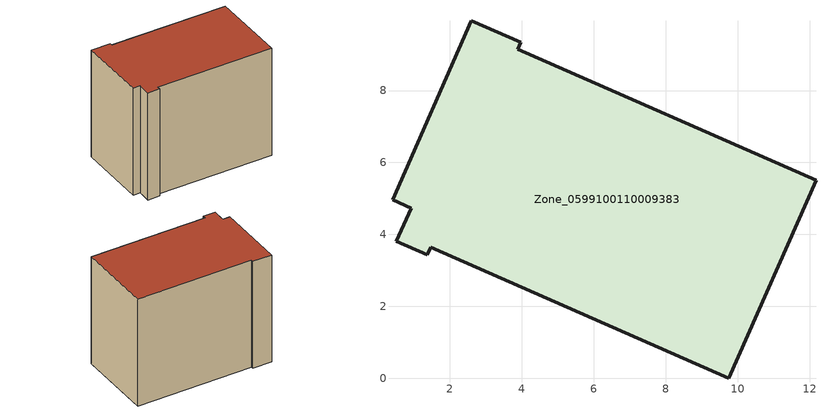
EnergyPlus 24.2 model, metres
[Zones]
Zone_0599100110009383
 floor ground (C_G): 0.93,4.72 0.41,4.96 2.6,9.94 3.98,9.34 3.89,9.15 12.18,5.5 9.75,0 1.47,3.65 1.37,3.43 0.51,3.81 z0
 wall outside (C_F): 1.47,3.65 9.75,0 12.18,5.5 3.89,9.15 3.98,9.34 2.6,9.94 0.41,4.96 0.93,4.72 0.51,3.81 1.37,3.43 1.47,3.65 z0:8.75
 roof outside (C_R): 0.93,4.72 0.51,3.81 1.37,3.43 1.47,3.65 9.75,0 12.18,5.5 3.89,9.15 3.98,9.34 2.6,9.94 0.41,4.96 z8.75
[BUILDING]
Pand.0599100110009383: North Axis=0; Terrain=City; Loads Convergence Tolerance Value=0.04; Temperature Convergence Tolerance Value=0.4; Solar Distribution=FullExterior; Maximum Number of Warmup Days=25; Minimum Number of Warmup Days=1
[Site:Location]
Rotterdam.The.Hague.AP_ZH_NLD Design_Conditions: Latitude=51.96; Longitude=4.45; Time Zone=1; Elevation=-4.5
[SITE:GROUNDTEMPERATURE:BUILDINGSURFACE]
18, 18, 18, 18, 18, 18, 18, 18, 18, 18, 18, 18
[MATERIAL] Thermal Absorptance=0.9; Solar Absorptance=0.7; Visible Absorptance=0.7
Name | Roughness | Thickness | Conductivity | Density | Specific Heat
G.TI.2015-2018 | MediumSmooth | 0.15 | 0.0428571 | 540 | 1210
F.TI.2015-2018 | Rough | 0.3 | 0.0666667 | 1920 | 840
R.TI.2015-2018 | MediumRough | 0.2 | 0.0333333 | 1500 | 1000
[CONSTRUCTION]
C_G: G.TI.2015-2018
C_F: F.TI.2015-2018
C_R: R.TI.2015-2018
[ZONE]
Zone_0599100110009383: Type=1; Multiplier=1; Ceiling Height=Autocalculate; Volume=Autocalculate; Floor Area=autocalculate; Part of Total Floor Area=Yes
[ZONEINFILTRATION:DESIGNFLOWRATE]
Infil_Zone_0599100110009383: Zone or ZoneList or Space or SpaceList=Zone_0599100110009383; Schedule=AlwaysOn; Design Flow Rate Calculation Method=Flow/Area; Flow Rate per Floor Area=0.0015; Constant Term Coefficient=1; Temperature Term Coefficient=0; Velocity Term Coefficient=0; Velocity Squared Term Coefficient=0
[HVACTEMPLATE:ZONE:IDEALLOADSAIRSYSTEM]
Zone_0599100110009383: Maximum Heating Supply Air Temperature=50; Minimum Cooling Supply Air Temperature=13; Maximum Heating Supply Air Humidity Ratio=0.0156; Minimum Cooling Supply Air Humidity Ratio=0.0077; Heating Limit=NoLimit; Cooling Limit=NoLimit; Dehumidification Control Type=ConstantSensibleHeatRatio; Cooling Sensible Heat Ratio=0.7; Dehumidification Setpoint=60; Humidification Control Type=None; Humidification Setpoint=30; Outdoor Air Method=None; Outdoor Air Flow Rate per Person=0.00944; Outdoor Air Flow Rate per Zone Floor Area=0; Outdoor Air Flow Rate per Zone=0; Demand Controlled Ventilation Type=None; Outdoor Air Economizer Type=NoEconomizer; Heat Recovery Type=None; Sensible Heat Recovery Effectiveness=0.7; Latent Heat Recovery Effectiveness=0.65
[ZONECONTROL:THERMOSTAT]
ThermostatControl_Zone_0599100110009383: Zone or ZoneList=Zone_0599100110009383; Control Type Schedule=DualSetpointControlType; Control 1=Thermostat_Zone_0599100110009383; Temperature Difference Between Cutout And Setpoint=0
[THERMOSTATSETPOINT:DUALSETPOINT]
Thermostat_Zone_0599100110009383: Heating Setpoint Temperature Schedule=HeatingSetpoint_Zone_0599100110009383; Cooling Setpoint Temperature Schedule=CoolingSetpoint_Zone_0599100110009383
[SCHEDULE:COMPACT]
HeatingSetpoint_Zone_0599100110009383: Through: 12/31, For: AllDays, Until: 24:00, 21
CoolingSetpoint_Zone_0599100110009383: Through: 12/31, For: AllDays, Until: 24:00, 24
DualSetpointControlType: Through: 12/31, For: AllDays, Until: 24:00, 4
AlwaysOn: Through: 12/31, For: AllDays, Until: 24:00, 1
